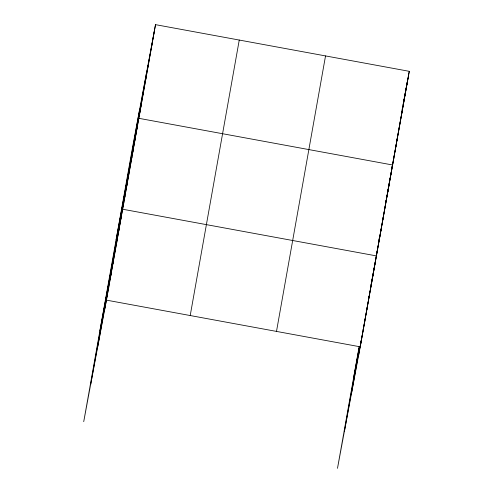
<?xml version="1.0" encoding="UTF-8"?>
<svg xmlns="http://www.w3.org/2000/svg" width="493" height="493" viewBox="0 0 493 493"><rect width="100%" height="100%" fill="white"/><g stroke="black" fill="none" stroke-linecap="round" stroke-linejoin="round"><path stroke-width="0.74" d="M90.669 384.583L139.71 109.095M97.817 346.363L146.865 70.875M104.762 309.265L155.511 24.65L409.276 71.325L360.229 346.813L106.47 300.138M190.212 315.538L239.253 40.05M276.493 331.413L325.534 55.925M359.194 346.413L337.489 468.35L361.387 340.318M344.428 431.258L359.459 346.838M351.583 393.038L359.933 346.135M360.574 342.53L360.827 341.088M378.815 240.073L379.068 238.63M391.627 168.101L391.892 166.609M358.522 355.94L363.021 330.686M365.461 316.981L363.15 329.965L364.857 320.838M365.59 316.26L375.259 262.393M372.523 277.294L389.606 181.332M389.735 180.611L401.481 114.647M406.374 87.144L401.61 113.908L404.513 98.089M406.509 86.398L407.569 80.451M155.511 24.65L132.771 146.187L83.724 421.675L107.622 293.643M151.425 47.162L154.321 31.342M149.04 60.54L151.943 44.721M147.851 67.233L149.558 58.1M145.466 80.612L148.368 64.793M143.087 93.99L145.983 78.171M140.702 107.375L143.605 91.556M139.513 114.062L141.22 104.935M116.095 239.851L140.03 111.628M134.817 140.431L137.683 124.809M132.506 153.422L135.372 137.8M131.348 159.911L133.061 150.784M129.037 172.901L131.902 157.279M126.726 185.886L129.591 170.264M124.415 198.876L127.28 183.254M123.256 205.371L124.963 196.239M99.906 330.766L123.811 202.734M118.634 231.34L121.5 215.718M116.323 244.331L119.183 228.709M115.165 250.826L116.872 241.693M112.854 263.81L115.719 248.189M110.543 276.801L113.402 261.179M108.226 289.785L111.091 274.163M107.073 296.281L108.78 287.154M402.017 110.13L402.294 108.645M402.984 104.935L403.262 103.45M403.539 101.971L409.276 71.325M405.184 93.836L408.087 78.017M403.995 100.523L405.702 91.396M399.231 127.286L402.128 111.467M396.847 140.665L399.749 124.846M395.657 147.358L397.364 138.231M393.272 160.736L396.175 144.917M385.754 201.569L386.031 200.084M386.309 198.599L386.586 197.12M386.728 196.374L387.005 194.895M387.282 193.41L388.114 188.955M388.256 188.215L389.507 181.541M389.784 180.056L393.79 158.302M388.583 187.106L391.442 171.484M387.424 193.601L389.131 184.474M385.113 206.585L387.979 190.964M382.802 219.576L385.668 203.954M380.491 232.56L383.351 216.938M379.333 239.056L381.04 229.929M377.022 252.046L379.887 236.424M353.672 377.441L359.502 346.277M368.462 298.413L368.739 296.934M370.958 285.059L371.235 283.58M371.512 282.095L371.79 280.609M371.932 279.87L373.318 272.45M373.46 271.705L377.57 249.409M371.241 284.51L372.948 275.384M368.93 297.501L371.79 281.879M366.613 310.485L369.479 294.863M364.302 323.476L367.168 307.854M360.833 342.955L363.698 327.334M138.841 118.314L392.601 164.989M122.652 209.229L376.418 255.904"/></g></svg>
